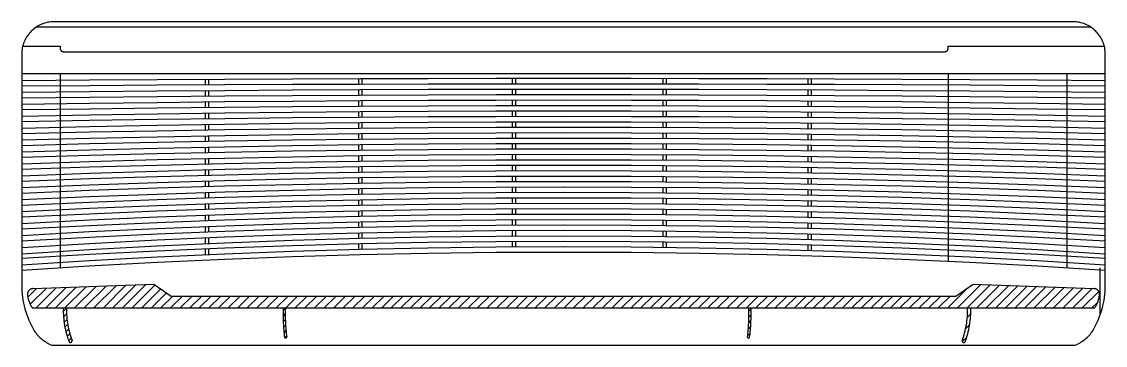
# Model space of a CAD drawing. Header units: inches. Extents: x -683 to 324, y -774 to 43.
# Drawn here: x -683.036 to -679.107, y -44.509 to -43.336 of the extents above; entities that cross this region are included whole.
import ezdxf

# ---------------------------------------------------------------- set-up
doc = ezdxf.new("R2010")
doc.units = ezdxf.units.IN
doc.header["$MEASUREMENT"] = 0
doc.linetypes.add('ACAD_ISO03W100', pattern=[30, 12, -18])
doc.layers.add('SDB to SDB Conduit', color=98, linetype='ACAD_ISO03W100')
pattern_1 = [(45, (-15.632867, 27.311536), (-0.00265165043, 0.00265165043), [])]

# ---------------------------------------------------------------- blocks, each defined once
blk = doc.blocks.new('3')
at = {"true_color": 0x000000}
h = blk.add_hatch(dxfattribs=at)
h.set_pattern_fill('ANSI31', color=18, scale=0.05, style=0)
h.set_pattern_definition([(45, (-15.632867, 27.311536), (-0.0044194174, 0.0044194174), [])])
h.paths.add_polyline_path([(34.15626, 24.23867, 0.134843), (34.16087, 24.25146, 0.422102), (34.15606, 24.25677), (34.04454, 24.26074), (34.02867, 24.24998), (33.30588, 24.24998), (33.29001, 24.26074), (33.17849, 24.25677, 0.422102), (33.17368, 24.25146, 0.134843), (33.17829, 24.23867)])
h.paths.add_polyline_path([(34.03431, 24.2087, 0.591938), (34.03712, 24.20765, 0.094359), (34.04245, 24.23867), (34.03945, 24.23867, -0.094525)])
h = blk.add_hatch(dxfattribs=at)
h.set_pattern_fill('ANSI31', color=18, scale=0.03, style=0)
h.set_pattern_definition(pattern_1)
h.paths.add_polyline_path([(33.41115, 24.23867), (33.40915, 24.23867, 0.042101), (33.41038, 24.21196, 0.657088), (33.41236, 24.21222, -0.042222)])
h.paths.add_polyline_path([(33.20961, 24.23867), (33.20661, 24.23867, 0.094359), (33.21194, 24.20765, 0.591938), (33.21475, 24.2087, -0.094525)])
h = blk.add_hatch(dxfattribs=at)
h.set_pattern_fill('ANSI31', color=18, scale=0.03, style=0)
h.set_pattern_definition(pattern_1)
h.paths.add_polyline_path([(33.83991, 24.23867), (33.83791, 24.23867, -0.042222), (33.8367, 24.21222, 0.657088), (33.83868, 24.21196, 0.042101)])
at = {"color": 18, "true_color": 0x000000}
for p, q in [((34.15286, 24.49757), (33.18169, 24.49757)), ((33.16828, 24.45495), (34.16628, 24.45495)), ((33.20378, 24.45495), (33.20378, 24.27573)), ((34.02156, 24.45495), (34.02156, 24.28173)), ((34.13077, 24.45495), (34.13077, 24.27573)), ((33.33722, 24.44928), (33.33722, 24.44429)), ((33.34022, 24.4493), (33.34022, 24.4443)), ((33.47857, 24.44988), (33.47857, 24.44488)), ((33.48157, 24.44988), (33.48157, 24.44489)), ((33.61993, 24.45014), (33.61993, 24.44514)), ((33.62293, 24.45015), (33.62293, 24.44515)), ((33.7587, 24.4501), (33.7587, 24.4451)), ((33.7617, 24.45009), (33.7617, 24.44509)), ((33.89228, 24.44975), (33.89228, 24.44476)), ((33.89528, 24.44974), (33.89528, 24.44474)), ((33.33722, 24.43887), (33.33722, 24.43387)), ((33.34022, 24.43889), (33.34022, 24.4339)), ((33.47857, 24.43974), (33.47857, 24.43474)), ((33.48157, 24.43975), (33.48157, 24.43475)), ((33.61993, 24.44014), (33.61993, 24.43514)), ((33.62293, 24.44014), (33.62293, 24.43514)), ((33.7587, 24.44006), (33.7587, 24.43506)), ((33.7617, 24.44006), (33.7617, 24.43506)), ((33.89228, 24.43956), (33.89228, 24.43456)), ((33.89528, 24.43955), (33.89528, 24.43455)), ((33.33722, 24.42845), (33.33722, 24.42346)), ((33.34022, 24.42849), (33.34022, 24.42349)), ((33.47857, 24.4296), (33.47857, 24.42461)), ((33.48157, 24.42962), (33.48157, 24.42462)), ((33.61993, 24.43013), (33.61993, 24.42513)), ((33.62293, 24.43013), (33.62293, 24.42513)), ((33.7587, 24.43003), (33.7587, 24.42503)), ((33.7617, 24.43002), (33.7617, 24.42502)), ((33.89228, 24.42937), (33.89228, 24.42437)), ((33.89528, 24.42935), (33.89528, 24.42435)), ((33.33722, 24.41804), (33.33722, 24.41304)), ((33.34022, 24.41808), (33.34022, 24.41308)), ((33.47857, 24.41947), (33.47857, 24.41447)), ((33.48157, 24.41949), (33.48157, 24.41449)), ((33.61993, 24.42012), (33.61993, 24.41512)), ((33.62293, 24.42012), (33.62293, 24.41512)), ((33.7587, 24.42), (33.7587, 24.415)), ((33.7617, 24.41999), (33.7617, 24.41499)), ((33.89228, 24.41917), (33.89228, 24.41418)), ((33.89528, 24.41915), (33.89528, 24.41415)), ((33.33722, 24.40762), (33.33722, 24.40262)), ((33.34022, 24.40766), (33.34022, 24.40267)), ((33.47857, 24.40933), (33.47857, 24.40433)), ((33.48157, 24.40936), (33.48157, 24.40436)), ((33.61993, 24.41011), (33.61993, 24.40511)), ((33.62293, 24.41012), (33.62293, 24.40512)), ((33.7587, 24.40997), (33.7587, 24.40497)), ((33.7617, 24.40995), (33.7617, 24.40495)), ((33.89228, 24.40898), (33.89228, 24.40398)), ((33.89528, 24.40895), (33.89528, 24.40395)), ((33.33722, 24.3972), (33.33722, 24.3922)), ((33.34022, 24.39725), (33.34022, 24.39225)), ((33.47857, 24.39919), (33.47857, 24.39419)), ((33.48157, 24.39922), (33.48157, 24.39422)), ((33.61993, 24.4001), (33.61993, 24.3951)), ((33.62293, 24.40011), (33.62293, 24.39511)), ((33.7587, 24.39993), (33.7587, 24.39493)), ((33.7617, 24.39992), (33.7617, 24.39492)), ((33.89228, 24.39878), (33.89228, 24.39378)), ((33.89528, 24.39875), (33.89528, 24.39375)), ((33.33722, 24.38677), (33.33722, 24.38177)), ((33.34022, 24.38683), (33.34022, 24.38183)), ((33.47857, 24.38905), (33.47857, 24.38405)), ((33.48157, 24.38909), (33.48157, 24.38409)), ((33.61993, 24.39009), (33.61993, 24.38509)), ((33.62293, 24.3901), (33.62293, 24.3851)), ((33.7587, 24.3899), (33.7587, 24.3849)), ((33.7617, 24.38988), (33.7617, 24.38489)), ((33.89228, 24.38859), (33.89228, 24.38359)), ((33.89528, 24.38854), (33.89528, 24.38354)), ((33.33722, 24.37635), (33.33722, 24.37134)), ((33.34022, 24.37641), (33.34022, 24.37141)), ((33.47857, 24.37891), (33.47857, 24.37391)), ((33.48157, 24.37895), (33.48157, 24.37395)), ((33.61993, 24.38008), (33.61993, 24.37508)), ((33.62293, 24.38009), (33.62293, 24.37509)), ((33.7587, 24.37987), (33.7587, 24.37487)), ((33.7617, 24.37985), (33.7617, 24.37485)), ((33.89228, 24.37839), (33.89228, 24.37339)), ((33.89528, 24.37834), (33.89528, 24.37334)), ((33.33722, 24.36592), (33.33722, 24.36092)), ((33.34022, 24.36599), (33.34022, 24.36099)), ((33.47857, 24.36877), (33.47857, 24.36377)), ((33.48157, 24.36882), (33.48157, 24.36382)), ((33.61993, 24.37008), (33.61993, 24.36508)), ((33.62293, 24.37009), (33.62293, 24.36509)), ((33.7587, 24.36984), (33.7587, 24.36484)), ((33.7617, 24.36982), (33.7617, 24.36481)), ((33.89228, 24.36819), (33.89228, 24.36319)), ((33.89528, 24.36814), (33.89528, 24.36314)), ((33.33722, 24.35549), (33.33722, 24.35048)), ((33.34022, 24.35557), (33.34022, 24.35057)), ((33.47857, 24.35863), (33.47857, 24.35363)), ((33.48157, 24.35868), (33.48157, 24.35368)), ((33.61993, 24.36007), (33.61993, 24.35507)), ((33.62293, 24.36008), (33.62293, 24.35508)), ((33.7587, 24.3598), (33.7587, 24.3548)), ((33.7617, 24.35978), (33.7617, 24.35478)), ((33.89228, 24.35799), (33.89228, 24.35299)), ((33.89528, 24.35793), (33.89528, 24.35293)), ((33.33722, 24.34505), (33.33722, 24.34005)), ((33.34022, 24.34515), (33.34022, 24.34014)), ((33.47857, 24.34849), (33.47857, 24.34349)), ((33.48157, 24.34855), (33.48157, 24.34354)), ((33.61993, 24.35006), (33.61993, 24.34506)), ((33.62293, 24.35007), (33.62293, 24.34507)), ((33.7587, 24.34977), (33.7587, 24.34477)), ((33.7617, 24.34974), (33.7617, 24.34474)), ((33.89228, 24.34779), (33.89228, 24.34279)), ((33.89528, 24.34772), (33.89528, 24.34272)), ((33.33722, 24.33462), (33.33722, 24.32962)), ((33.34022, 24.33472), (33.34022, 24.32972)), ((33.47857, 24.33835), (33.47857, 24.33335)), ((33.48157, 24.33841), (33.48157, 24.33341)), ((33.61993, 24.34005), (33.61993, 24.33505)), ((33.62293, 24.34006), (33.62293, 24.33506)), ((33.7587, 24.33974), (33.7587, 24.33474)), ((33.7617, 24.33971), (33.7617, 24.33471)), ((33.89228, 24.33759), (33.89228, 24.33259)), ((33.89528, 24.33752), (33.89528, 24.33252)), ((33.33722, 24.32418), (33.33722, 24.31918)), ((33.34022, 24.32429), (33.34022, 24.31929)), ((33.47857, 24.32821), (33.47857, 24.32321)), ((33.48157, 24.32827), (33.48157, 24.32327)), ((33.61993, 24.33004), (33.61993, 24.32504)), ((33.62293, 24.33005), (33.62293, 24.32505)), ((33.7587, 24.3297), (33.7587, 24.3247)), ((33.7617, 24.32967), (33.7617, 24.32467)), ((33.89228, 24.32738), (33.89228, 24.32238)), ((33.89528, 24.32731), (33.89528, 24.32231)), ((33.33722, 24.31374), (33.33722, 24.30874)), ((33.34022, 24.31386), (33.34022, 24.30885)), ((33.47857, 24.31806), (33.47857, 24.31306)), ((33.48157, 24.31813), (33.48157, 24.31313)), ((33.61993, 24.32003), (33.61993, 24.31503)), ((33.62293, 24.32005), (33.62293, 24.31505)), ((33.7587, 24.31967), (33.7587, 24.31467)), ((33.7617, 24.31964), (33.7617, 24.31464)), ((33.89228, 24.31718), (33.89228, 24.31218)), ((33.89528, 24.3171), (33.89528, 24.3121)), ((33.33722, 24.3033), (33.33722, 24.29786)), ((33.34022, 24.30342), (33.34022, 24.29799)), ((33.47857, 24.30792), (33.47857, 24.30278)), ((33.48157, 24.30799), (33.48157, 24.30285)), ((33.61993, 24.31002), (33.61993, 24.30501)), ((33.62293, 24.31004), (33.62293, 24.30503)), ((33.7587, 24.30964), (33.7587, 24.3046)), ((33.7617, 24.3096), (33.7617, 24.30457)), ((33.89228, 24.30697), (33.89228, 24.30177)), ((33.89528, 24.30689), (33.89528, 24.30168)), ((33.33722, 24.29329), (33.33722, 24.28785)), ((33.34022, 24.29341), (33.34022, 24.28798)), ((33.47857, 24.29792), (33.47857, 24.29277)), ((33.48157, 24.29799), (33.48157, 24.29285)), ((33.61993, 24.30002), (33.61993, 24.29501)), ((33.62293, 24.30004), (33.62293, 24.29503)), ((33.7587, 24.29964), (33.7587, 24.2946)), ((33.7617, 24.2996), (33.7617, 24.29456)), ((33.89228, 24.29697), (33.89228, 24.29177)), ((33.89528, 24.29688), (33.89528, 24.29167)), ((34.16157, 24.23301), (34.16157, 24.27584))]:
    blk.add_line(p, q, dxfattribs=at)
for points in [[(33.16828, 24.47257), (33.16828, 24.25998, 0.13314), (33.17991, 24.21787, 0.147634), (33.19635, 24.20457), (34.1382, 24.20457, 0.147634), (34.15464, 24.21787, 0.13314), (34.16628, 24.25998), (34.16628, 24.47257, 0.414214), (34.13628, 24.50257), (33.19828, 24.50257, 0.414214)], [(33.17829, 24.23867, -0.132971), (33.1737, 24.25128, -0.433273), (33.17849, 24.25677), (33.29001, 24.26074), (33.30588, 24.24998), (34.02867, 24.24998), (34.04454, 24.26074), (34.15606, 24.25677, -0.433273), (34.16086, 24.25128, -0.132971), (34.15626, 24.23867)]]:
    blk.add_lwpolyline(points, format="xyb", close=True, dxfattribs=at)
for points in [[(33.1692, 24.47995), (33.20378, 24.47995), (33.20378, 24.47795, 0.414214), (33.20678, 24.47495), (34.01856, 24.47495, 0.414214), (34.02156, 24.47795), (34.02156, 24.47995), (34.16535, 24.47995)], [(33.20661, 24.23867, 0.094359), (33.21194, 24.20765, 0.591938), (33.21475, 24.2087, -0.094525), (33.20961, 24.23867)], [(33.41115, 24.23867, 0.042222), (33.41236, 24.21222, -0.657088), (33.41038, 24.21196, -0.042101), (33.40915, 24.23867)], [(33.83791, 24.23867, -0.042222), (33.8367, 24.21222, 0.657088), (33.83868, 24.21196, 0.042101), (33.83991, 24.23867)], [(34.04245, 24.23867, -0.094359), (34.03712, 24.20765, -0.591938), (34.03431, 24.2087, 0.094525), (34.03945, 24.23867)]]:
    blk.add_lwpolyline(points, format="xyb", dxfattribs=at)
for centre, radius, start, end in [((33.66728, -37.53146), 61.98163, 89.5387197, 90.4612803), ((33.66728, -37.78865), 62.23381, 89.5405889, 90.4594111), ((33.66728, -17.71776), 42.15793, 89.321806, 90.678194), ((33.66728, -17.82177), 42.25694, 89.323395, 90.676605), ((33.66728, -7.47154), 31.90171, 89.103755, 90.896245), ((33.66728, -7.52312), 31.94828, 89.105061, 90.894939), ((33.66728, -1.21315), 25.63331, 88.884561, 91.115439), ((33.66728, -1.24166), 25.65682, 88.885583, 91.114417), ((33.66728, 3.00456), 21.4056, 88.66422, 91.33578), ((33.66728, 2.98777), 21.41739, 88.664955, 91.335045), ((33.66728, 6.03852), 18.36164, 88.442726, 91.557274), ((33.66728, 6.02826), 18.3669, 88.443172, 91.556828), ((33.66728, 8.32478), 16.06538, 88.220074, 91.779926), ((33.66728, 8.31839), 16.06678, 88.220228, 91.779772), ((33.66728, 10.10864), 14.27152, 87.996259, 92.003741), ((33.66728, 10.10464), 14.27052, 87.996119, 92.003881), ((33.66728, 11.53869), 12.83147, 87.771276, 92.228724), ((33.66728, 11.5362), 12.82896, 87.77084, 92.22916), ((33.66728, 12.71017), 11.64999, 87.545119, 92.454881), ((33.66728, 12.70866), 11.64651, 87.544384, 92.455616), ((33.66728, 13.68696), 10.66321, 87.317782, 92.682218), ((33.66728, 13.68607), 10.65909, 87.316747, 92.683253), ((33.66728, 14.51348), 9.82668, 87.089261, 92.910739), ((33.66728, 14.513), 9.82216, 87.087922, 92.912078), ((33.66728, 15.22162), 9.10854, 86.85955, 93.14045), ((33.66728, 15.22139), 9.10378, 86.857905, 93.142095), ((33.66728, 15.83483), 8.48534, 86.628643, 93.371357), ((33.66728, 15.83473), 8.48043, 86.62669, 93.37331), ((33.66728, 16.37073), 7.93943, 86.396535, 93.603465), ((33.66728, 16.84288), 7.46229, 86.165794, 93.834206), ((33.66728, 16.37069), 7.92947, 86.392003, 93.607997), ((33.66728, 16.84288), 7.45229, 86.160641, 93.839359), ((33.66728, 16.84288), 7.44729, 86.15806, 93.84194)]:
    blk.add_arc(centre, radius, start, end, dxfattribs=at)
blk = doc.blocks.new('air_conditioner1')
at = {"xscale": 10, "yscale": 10, "zscale": 10}
blk.add_blockref('3', (-295.9993, -213.4199), dxfattribs=at)

msp = doc.modelspace()

# ---------------------------------------------------------------- block references
at = {"layer": 'SDB to SDB Conduit', "lineweight": 40, "xscale": 0.3937007874015748, "yscale": 0.3937007874015748, "zscale": 0.03937007874015748}
msp.add_blockref('air_conditioner1', (-697.0845, -55.7793), dxfattribs=at)

doc.saveas('drawing.dxf')
